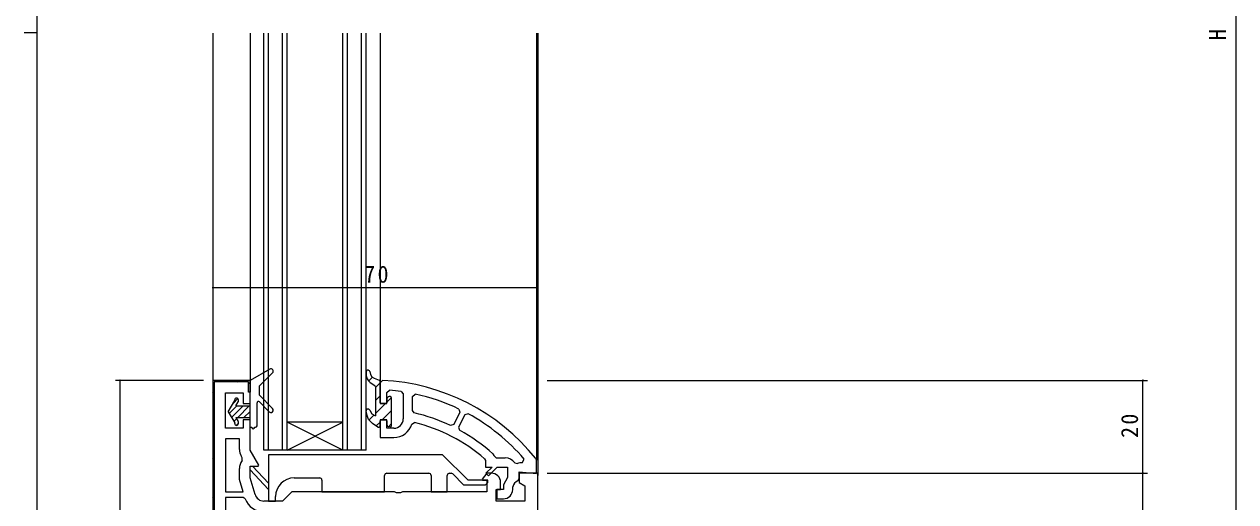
# Model space of a CAD drawing. Units: millimetres on the paper. Extents: x -420 to 373, y -297 to 267.
# Drawn here: x -420.5 to -159.4, y -99.2 to 3.7 of the extents above; entities that cross this region are included whole.
import ezdxf
from ezdxf.enums import TextEntityAlignment as Align

# ---------------------------------------------------------------- set-up
doc = ezdxf.new("R2010")
doc.units = ezdxf.units.MM
for name, color, linetype, lineweight in [('0-1_YKK_ZWAK', 7, 'Continuous', 9), ('0-3_YKK_12', 2, 'Continuous', 9), ('0-4_YKK_D', 6, 'Continuous', 9), ('0-6_YKK_13', 4, 'Continuous', 9), ('0-7_YKK_11', 7, 'Continuous', 9)]:
    doc.layers.add(name, color=color, linetype=linetype, lineweight=lineweight)
doc.styles.add('ＭＳ ゴシック', font='')
doc.styles.get('ＭＳ ゴシック').set_extended_font_data('MS Gothic')

msp = doc.modelspace()

# ---------------------------------------------------------------- linework, layer by layer
at = {"layer": '0-1_YKK_ZWAK'}
for p, q in [((-417.7, -260.6), (-417.7, 264.4)), ((-420.5, 1.9), (-417.7, 1.9))]:
    msp.add_line(p, q, dxfattribs=at)
at = {"layer": '0-3_YKK_12'}
for p, q in [((-379.839, 1.716), (-379.839, -73.592)), ((-371.839, 1.716), (-371.839, -73.592)), ((-368.842, -88.092), (-368.842, 1.716)), ((-367.842, -88.092), (-367.842, 1.716)), ((-364.842, -88.092), (-364.842, 1.716)), ((-363.842, -88.092), (-363.842, 1.716)), ((-351.842, -88.092), (-351.842, 1.716)), ((-350.842, -88.092), (-350.842, 1.716)), ((-347.842, -88.092), (-347.842, 1.716)), ((-346.842, -88.092), (-346.842, 1.716)), ((-343.839, 1.716), (-343.839, -73.592)), ((-310.139, 1.716), (-310.139, -90.267)), ((-309.839, 1.716), (-309.839, -93.592)), ((-351.842, -82.092), (-363.842, -82.092)), ((-351.842, -88.092), (-363.842, -82.092)), ((-363.842, -88.092), (-351.842, -82.092)), ((-363.842, -88.092), (-368.842, -88.092)), ((-351.842, -88.092), (-363.842, -88.092)), ((-346.842, -88.092), (-351.842, -88.092))]:
    msp.add_line(p, q, dxfattribs=at)
at = {"layer": '0-4_YKK_D'}
for p, q in [((-159.439, 169.908), (-159.439, -166.092)), ((-379.839, -53.092), (-309.839, -53.092)), ((-381.839, -73.092), (-400.839, -73.092)), ((-399.839, -203.092), (-399.839, -73.092)), ((-307.839, -73.092), (-178.439, -73.092)), ((-179.439, -93.092), (-179.439, -73.092)), ((-307.839, -93.092), (-178.439, -93.092)), ((-307.839, -93.092), (-178.439, -93.092)), ((-179.439, -164.092), (-179.439, -93.092))]:
    msp.add_line(p, q, dxfattribs=at)
for centre, start, end in [((-379.839, -53.092), 0, 180), ((-379.839, -53.092), 180, 0), ((-309.839, -53.092), 0, 180), ((-309.839, -53.092), 180, 0), ((-399.839, -73.092), 90, 270), ((-399.839, -73.092), 270, 90), ((-179.439, -73.092), 90, 270), ((-179.439, -73.092), 270, 90), ((-179.439, -93.092), 90, 270), ((-179.439, -93.092), 90, 270), ((-179.439, -93.092), 270, 90), ((-179.439, -93.092), 270, 90)]:
    msp.add_arc(centre, 0.106, start, end, dxfattribs=at)
at = {"layer": '0-6_YKK_13'}
for p, q in [((-367.587, -70.658), (-371.839, -73.092)), ((-371.839, -83.192), (-371.839, -73.092)), ((-369.839, -74.292), (-366.985, -71.446)), ((-346.31, -73.232), (-345.468, -72.39)), ((-369.839, -76.292), (-369.839, -74.292)), ((-344.839, -74.589), (-343.839, -73.589)), ((-344.839, -74.458), (-344.839, -80.727)), ((-343.839, -77.892), (-343.839, -73.269)), ((-376.539, -79.842), (-375.139, -77.417)), ((-375.506, -78.054), (-374.459, -77.007)), ((-375.139, -77.417), (-375.139, -77.292)), ((-374.893, -78.592), (-374.392, -77.725)), ((-374.339, -77.525), (-374.339, -77.292)), ((-370.339, -82.892), (-370.339, -77.931)), ((-369.839, -76.292), (-366.985, -79.146)), ((-367.692, -79.853), (-369.826, -77.719)), ((-344.839, -77.418), (-343.839, -76.418)), ((-344.839, -80.246), (-342.685, -78.092)), ((-342.539, -78.092), (-343.639, -78.092)), ((-342.339, -77.746), (-341.364, -76.772)), ((-342.339, -77.092), (-342.339, -77.892)), ((-341.639, -76.592), (-341.839, -76.592)), ((-341.339, -82.792), (-341.339, -76.892)), ((-376.539, -79.842), (-375.139, -82.267)), ((-376.322, -80.217), (-374.697, -78.592)), ((-375.829, -81.071), (-373.35, -78.592)), ((-374.893, -78.592), (-371.839, -78.592)), ((-374.503, -81.092), (-372.003, -78.592)), ((-373.156, -81.092), (-371.839, -79.775)), ((-346.206, -81.613), (-345.166, -80.573)), ((-343.356, -81.592), (-341.339, -79.575)), ((-375.336, -81.925), (-374.75, -81.339)), ((-375.139, -82.392), (-375.139, -82.267)), ((-374.893, -81.092), (-374.392, -81.96)), ((-374.893, -81.092), (-371.839, -81.092)), ((-374.843, -82.779), (-374.339, -82.275)), ((-374.339, -82.392), (-374.339, -82.16)), ((-371.839, -83.192), (-371.439, -83.192)), ((-370.839, -83.192), (-370.639, -83.192)), ((-344.677, -82.913), (-343.839, -82.075)), ((-343.839, -82.892), (-343.839, -81.792)), ((-343.639, -81.592), (-342.539, -81.592)), ((-342.339, -81.792), (-342.339, -82.592)), ((-342.001, -83.065), (-341.339, -82.403)), ((-330.338, -89.096), (-367.838, -89.096)), ((-367.838, -89.096), (-367.838, -99.096)), ((-324.838, -94.596), (-330.338, -89.096)), ((-371.838, -92.396), (-371.838, -91.596)), ((-371.838, -91.596), (-371.338, -91.596)), ((-367.838, -96.574), (-371.838, -92.396)), ((-371.338, -91.596), (-367.838, -95.259)), ((-342.338, -93.096), (-333.338, -93.096)), ((-328.838, -93.096), (-328.525, -93.096)), ((-328.171, -93.242), (-325.818, -95.596)), ((-362.338, -94.096), (-356.838, -94.096)), ((-367.838, -99.096), (-366.338, -99.096)), ((-366.338, -99.096), (-366.338, -98.096))]:
    msp.add_line(p, q, dxfattribs=at)
for points in [[(-346.839, -71.308), (-346.802, -72.071), (-346.622, -72.764), (-346.337, -73.192), (-345.938, -73.565), (-344.954, -74.221)], [(-346.05, -71.19), (-345.921, -71.825), (-345.581, -72.294), (-345.094, -72.628), (-343.993, -73.007)], [(-344.31, -83.138), (-345.434, -82.397), (-345.913, -81.971), (-346.292, -81.479), (-346.634, -80.637), (-346.839, -79.704)], [(-346.061, -79.531), (-345.58, -80.293), (-344.839, -80.727)], [(-356.338, -94.596), (-356.338, -97.096), (-342.838, -97.096), (-342.838, -93.596)], [(-332.838, -93.596), (-332.838, -97.096), (-329.338, -97.096), (-329.338, -93.596)], [(-325.818, -95.596), (-321.138, -95.596), (-320.638, -95.096), (-320.638, -94.596), (-324.838, -94.596)]]:
    msp.add_lwpolyline(points, dxfattribs=at)
for centre, radius, start, end in [((-367.339, -71.092), 0.5, 314.92854, 119.79002), ((-346.44, -71.28), 0.4, 12.92345, 184.00937), ((-344.139, -73.269), 0.3, 0, 60.92523), ((-345.139, -74.458), 0.3, 0, 52.01115), ((-374.739, -77.292), 0.4, 0, 180), ((-374.739, -77.525), 0.4, 329.99998, 0), ((-370.039, -77.931), 0.3, 45.00002, 180), ((-343.639, -77.892), 0.2, 180, 270), ((-342.539, -77.892), 0.2, 270, 0), ((-341.839, -77.092), 0.5, 90, 179.99998), ((-341.639, -76.892), 0.3, 0, 90), ((-367.339, -79.499), 0.5, 224.99983, 45), ((-346.442, -79.652), 0.4, 17.50182, 187.53671), ((-374.739, -82.392), 0.4, 180, 0), ((-374.739, -82.16), 0.4, 0, 30), ((-371.139, -83.192), 0.3, 180, 0), ((-370.639, -82.892), 0.3, 270, 0), ((-344.139, -82.892), 0.3, 235.07382, 0), ((-343.639, -81.792), 0.2, 90, 180), ((-342.539, -81.792), 0.2, 0, 90), ((-341.839, -82.592), 0.5, 180, 270), ((-341.639, -82.792), 0.3, 270, 0), ((-342.338, -93.596), 0.5, 90, 180), ((-333.338, -93.596), 0.5, 0, 90), ((-328.838, -93.596), 0.5, 90, 180), ((-328.525, -93.596), 0.5, 45, 90), ((-362.338, -98.096), 4, 90, 180), ((-356.838, -94.596), 0.5, 0, 90)]:
    msp.add_arc(centre, radius, start, end, dxfattribs=at)
at = {"layer": '0-7_YKK_11'}
for p, q in [((-377.418, -73.392), (-377.118, -73.092)), ((-374.589, -73.392), (-374.289, -73.092)), ((-379.839, -75.813), (-379.539, -75.513)), ((-372.139, -75.592), (-372.139, -73.392)), ((-372.139, -73.77), (-371.851, -73.482)), ((-339.267, -75.485), (-338.839, -75.979)), ((-338.839, -75.979), (-338.839, -81.392)), ((-338.839, -75.979), (-338.839, -81.392)), ((-379.839, -78.642), (-379.539, -78.342)), ((-336.453, -80.085), (-336.839, -79.599)), ((-325.533, -80.488), (-326.896, -83.162)), ((-324.849, -80.276), (-325.533, -80.488)), ((-379.839, -81.47), (-379.539, -81.17)), ((-336.996, -82.504), (-336.394, -82.158)), ((-379.839, -84.298), (-379.539, -83.998)), ((-377.139, -85.692), (-377.139, -97.092)), ((-379.839, -87.127), (-379.539, -86.827)), ((-379.839, -89.955), (-379.539, -89.655)), ((-314.802, -90.842), (-314.219, -91.02)), ((-313.184, -90.865), (-312.774, -90.04)), ((-379.839, -92.784), (-379.539, -92.484)), ((-379.839, -95.612), (-379.539, -95.312)), ((-379.839, -98.441), (-379.539, -98.141)), ((-377.139, -98.292), (-377.139, -145.492))]:
    msp.add_line(p, q, dxfattribs=at)
for points in [[(-379.839, -73.092), (-379.839, -203.092)], [(-370.766, -97.667), (-371.839, -94.092), (-371.839, -91.592), (-370.08, -91.592), (-369.949, -91.366), (-371.839, -88.092), (-371.839, -81.592), (-373.339, -81.592), (-373.339, -83.392), (-377.139, -83.392), (-377.139, -75.792), (-373.339, -75.792), (-373.339, -78.092), (-371.839, -78.092), (-371.839, -73.092), (-379.839, -73.092)], [(-343.315, -73.093), (-343.839, -73.592), (-343.839, -78.092), (-342.339, -78.092), (-342.339, -75.694), (-341.797, -75.196)], [(-372.139, -75.592), (-372.139, -73.392), (-379.539, -73.392), (-379.539, -202.792), (-366.139, -202.792), (-366.139, -200.592), (-365.839, -200.592), (-365.839, -202.592)], [(-371.839, -73.592), (-371.839, -75.592), (-372.139, -75.592)], [(-336.839, -79.599), (-336.839, -76.523), (-336.232, -76.034)], [(-326.831, -79.263), (-326.601, -79.941), (-327.964, -82.615), (-328.624, -82.839)], [(-325.533, -80.488), (-326.896, -83.162), (-326.69, -83.828)], [(-340.839, -83.392), (-342.339, -83.392), (-342.339, -81.592), (-343.839, -81.592), (-343.839, -85.392), (-340.839, -85.392)], [(-377.139, -85.692), (-377.139, -97.092), (-373.34, -97.092), (-374.139, -94.43), (-374.139, -92.092)], [(-374.139, -87.958), (-374.139, -85.692), (-377.139, -85.692)], [(-373.543, -90.366), (-373.504, -89.808), (-373.763, -89.358)], [(-321.313, -89.962), (-321.139, -90.342), (-321.139, -91.792), (-319.704, -91.792), (-321.021, -93.109), (-320.456, -93.675), (-318.573, -91.792), (-316.339, -91.792), (-316.339, -94.033), (-317.239, -95.592), (-317.239, -96.592), (-318.639, -96.592), (-318.639, -98.592), (-317.239, -98.592)], [(-319.498, -88.892), (-319.331, -89.279), (-318.831, -89.792), (-316.839, -89.792)], [(-314.128, -94.701), (-313.839, -94.247), (-313.839, -92.814), (-310.139, -93.138), (-310.139, -90.267), (-310.248, -89.955)], [(-319.839, -93.092), (-320.839, -93.092), (-321.86, -94.347), (-321.743, -94.592), (-320.839, -94.592), (-320.839, -97.092), (-338.973, -97.092), (-339.406, -97.342), (-340.272, -97.342), (-340.705, -97.092), (-362.839, -97.092), (-364.839, -99.092), (-368.851, -99.092)], [(-309.839, -164.092), (-309.839, -93.092), (-313.839, -93.092), (-313.839, -95.092), (-312.639, -95.785), (-312.639, -99.092), (-318.839, -99.092), (-318.839, -96.592)], [(-318.839, -96.592), (-317.839, -96.592), (-317.839, -95.092)], [(-315.239, -96.592), (-315.239, -96.149), (-315.224, -96.028)], [(-377.139, -98.292), (-377.139, -145.492), (-365.039, -145.492), (-365.039, -101.392), (-368.851, -101.392)], [(-372.872, -98.615), (-373.339, -98.292), (-377.139, -98.292)]]:
    msp.add_lwpolyline(points, dxfattribs=at)
for centre, radius, start, end in [((-345.404, -118.044), 45, 38.62424, 87.33907), ((-345.404, -118.044), 43, 81.7943, 85.187), ((-345.404, -118.044), 43, 64.40886, 77.68326), ((-345.404, -118.044), 39, 64.5159, 76.73137), ((-345.405, -118.044), 43, 40.63693, 61.44263), ((-340.839, -81.392), 2, 270, 359.99998), ((-340.839, -81.392), 4, 269.99998, 343.86119), ((-345.404, -118.044), 37, 49.37383, 75.90544), ((-345.404, -118.044), 39, 48.37411, 61.32433), ((-371.339, -87.958), 2.8, 179.99998, 210), ((-371.339, -92.092), 2.8, 141.94031, 180), ((-316.839, -92.292), 2.5, 35.45689, 90.00002), ((-313.339, -93.36), 2.5, 86.45901, 110.6167), ((-319.839, -95.092), 2, 0, 89.99998), ((-317.239, -96.592), 2, 270, 359.99998), ((-313.283, -96.514), 2, 114.96335, 165.9453), ((-368.851, -97.092), 4.3, 200.74236, 270.00002), ((-368.851, -97.092), 2, 196.69922, 270)]:
    msp.add_arc(centre, radius, start, end, dxfattribs=at)

# ---------------------------------------------------------------- texts
at = {"layer": '0-4_YKK_D', "color": 3, "style": 'ＭＳ ゴシック'}
msp.add_text('H', height=3.666, rotation=90, dxfattribs=at).set_placement((-160.439, 0.183), align=Align.BOTTOM_LEFT)
at = {"layer": '0-4_YKK_D', "color": 3, "insert": (-347.239, -52.092), "char_height": 3.666, "attachment_point": 7, "style": 'ＭＳ ゴシック'}
msp.add_mtext('\\T1.21;\\W0.95;70', dxfattribs=at)
at = {"layer": '0-4_YKK_D', "color": 3, "insert": (-180.439, -85.492), "char_height": 3.666, "attachment_point": 7, "rotation": 90, "style": 'ＭＳ ゴシック'}
msp.add_mtext('\\T1.21;\\W0.95;20', dxfattribs=at)

doc.saveas('drawing.dxf')
